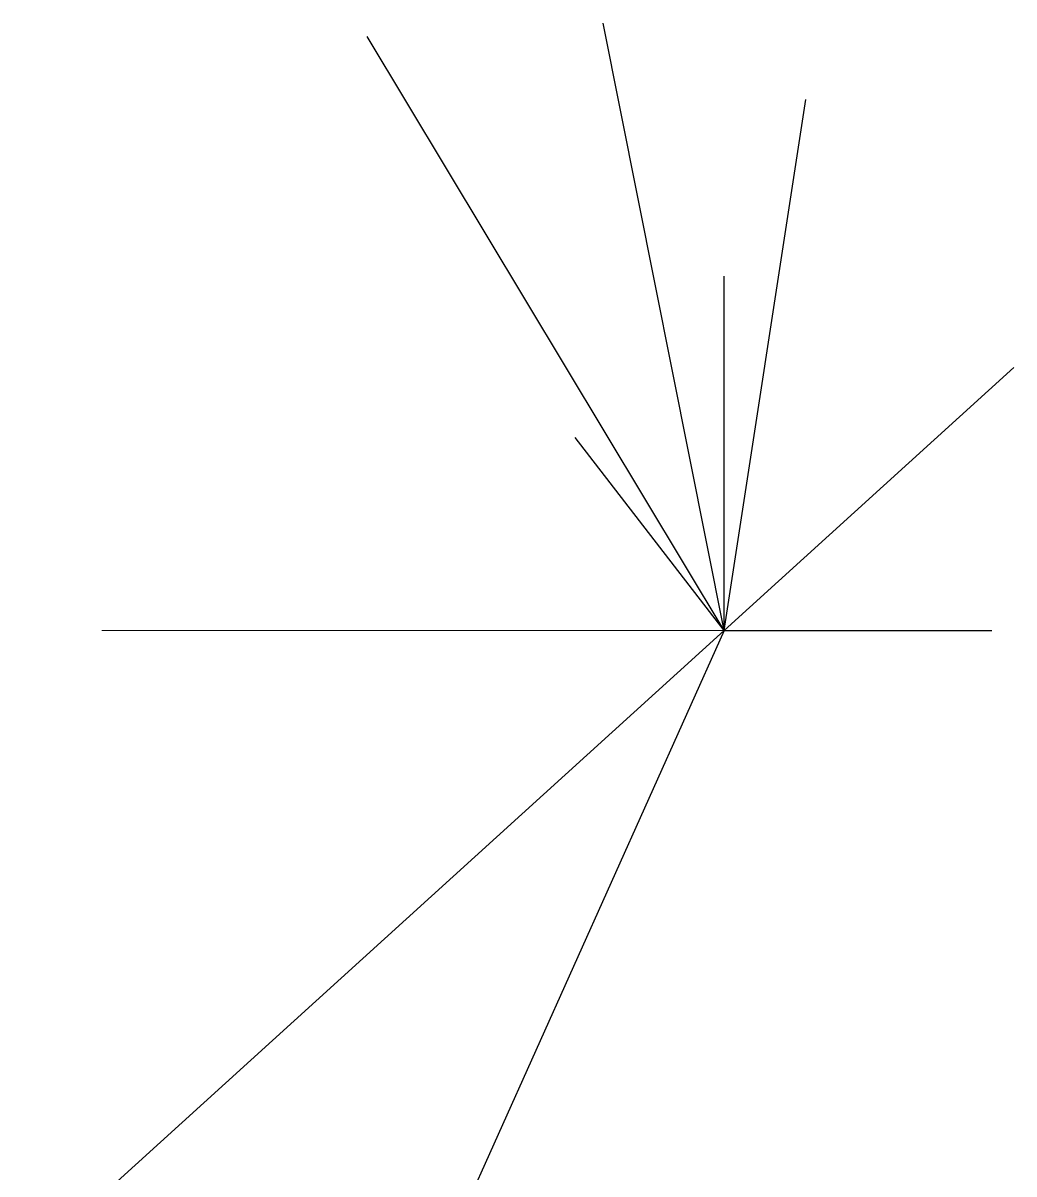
# Model space of a CAD drawing. Extents: x 369444 to 684549, y -549309 to 575337.
# Drawn here: x 608634 to 684549, y 487148 to 575337 of the extents above; entities that cross this region are included whole.
import ezdxf

# ---------------------------------------------------------------- set-up
doc = ezdxf.new("R2010")
doc.units = 0
doc.header["$LTSCALE"] = 1000
doc.header["$MEASUREMENT"] = 0
doc.layers.add('0-地库顶板开洞', color=211, linetype='Continuous', lineweight=0)
doc.layers.add('无障碍停车位', color=142, linetype='Continuous', lineweight=5)
for name, color, linetype in [('01-建筑定位高层1', 26, 'Continuous'), ('AXIS', 3, 'Continuous'), ('CURTWALL', 4, 'Continuous'), ('PUB_TEXT', 7, 'Continuous'), ('体育设施', 7, 'Continuous'), ('排烟', 42, 'Continuous')]:
    doc.layers.add(name, color=color, linetype=linetype)
doc.layers.add('不要动图层', color=140, linetype='Continuous', plot=False)

msp = doc.modelspace()

# ---------------------------------------------------------------- linework, layer by layer
at = {"layer": '0-地库顶板开洞', "lineweight": -2, "ltscale": 6}
msp.add_lwpolyline([(662356, 528798.5), (682851.9, 528798.5)], dxfattribs=at)
at = {"layer": '01-建筑定位高层1', "ltscale": 6}
msp.add_lwpolyline([(662356, 528798.5), (668607.8, 569488.5)], dxfattribs=at)
at = {"layer": 'AXIS', "ltscale": 6}
msp.add_lwpolyline([(662356, 528798.5), (650936.9, 543589.1)], dxfattribs=at)
at = {"layer": 'CURTWALL', "linetype": 'ByBlock', "lineweight": -2, "ltscale": 6}
msp.add_lwpolyline([(662356, 528798.5), (662356, 555941)], dxfattribs=at)
at = {"layer": 'PUB_TEXT', "ltscale": 6}
msp.add_lwpolyline([(662356, 528798.5), (634992, 574300)], dxfattribs=at)
at = {"layer": '不要动图层', "linetype": 'ByBlock', "lineweight": -2, "ltscale": 6}
msp.add_lwpolyline([(608633.7, 480035.6), (662356, 528798.5), (630599.5, 458002.6)], dxfattribs=at)
at = {"layer": '体育设施', "lineweight": -2, "ltscale": 6}
msp.add_lwpolyline([(662356, 528798.5), (684548.9, 548944.6)], dxfattribs=at)
at = {"layer": '排烟', "ltscale": 6}
msp.add_lwpolyline([(662356, 528798.5), (653083.2, 575337)], dxfattribs=at)
at = {"layer": '无障碍停车位', "ltscale": 6}
msp.add_lwpolyline([(662356, 528798.5), (614680.5, 528798.5)], dxfattribs=at)

doc.saveas('drawing.dxf')
